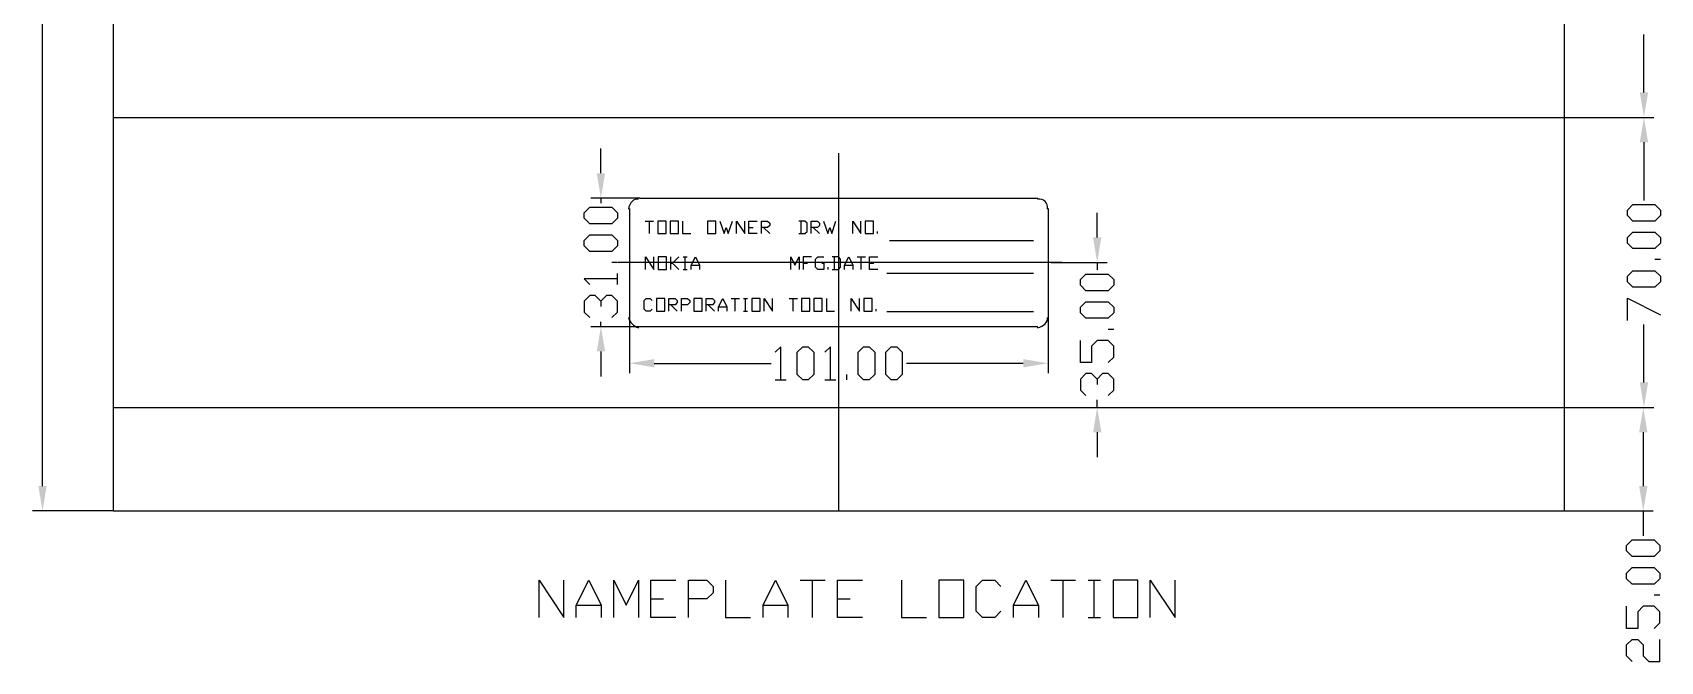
# Model space of a CAD drawing. Header units: inches. Extents: x 0 to 325, y 148 to 354.
# Drawn here: x 250.28 to 298.23, y 229.06 to 247.6 of the extents above; entities that cross this region are included whole.
import ezdxf

# ---------------------------------------------------------------- set-up
doc = ezdxf.new("R2010")
doc.units = ezdxf.units.IN
doc.header["$MEASUREMENT"] = 0

# ---------------------------------------------------------------- blocks, each defined once
blk = doc.blocks.new('AHH1270-500010_3')
at = {"transparency": 33554687}
for points in [[(297.871, 245.836), (297.749, 245.103), (297.627, 245.836)], [(297.871, 244.37), (297.749, 245.103), (297.627, 244.37)], [(267.143, 243.454), (267.021, 242.722), (266.899, 243.454)], [(281.763, 241.561), (281.641, 240.828), (281.519, 241.561)], [(267.143, 238.203), (267.021, 238.935), (266.899, 238.203)], [(268.594, 237.732), (267.861, 237.854), (268.594, 237.976)], [(279.464, 237.732), (280.197, 237.854), (279.464, 237.976)], [(297.871, 237.287), (297.749, 236.554), (297.627, 237.287)], [(281.763, 235.821), (281.641, 236.554), (281.519, 235.821)], [(297.851, 235.821), (297.729, 236.554), (297.607, 235.821)], [(250.693, 234.234), (250.571, 233.501), (250.449, 234.234)], [(297.851, 234.234), (297.729, 233.501), (297.607, 234.234)]]:
    blk.add_hatch(color=1, dxfattribs=at).paths.add_polyline_path(points)
at = {"color": 4, "transparency": 33554687}
for points in [[(252.653, 265.863), (252.653, 233.501)], [(295.401, 265.863), (295.401, 233.501)], [(252.653, 245.101), (295.401, 245.101)], [(268.165, 242.72), (279.889, 242.72)], [(267.86, 242.415), (267.86, 239.237)], [(280.194, 242.415), (280.194, 239.237)], [(268.327, 242.041), (268.573, 242.041)], [(268.45, 241.677), (268.45, 242.041)], [(268.696, 241.677), (268.942, 241.677), (268.942, 242.041), (268.696, 242.041), (268.696, 241.677)], [(269.06, 241.677), (269.306, 241.677), (269.306, 242.041), (269.06, 242.041), (269.06, 241.677)], [(269.429, 242.041), (269.429, 241.677), (269.67, 241.677)], [(270.162, 241.677), (270.403, 241.677), (270.403, 242.041), (270.162, 242.041), (270.162, 241.677)], [(270.526, 242.041), (270.649, 241.677), (270.708, 241.859), (270.772, 241.677), (270.895, 242.041)], [(271.018, 241.677), (271.018, 242.041), (271.26, 241.677), (271.26, 242.041)], [(271.628, 241.677), (271.382, 241.677), (271.382, 242.041), (271.628, 242.041)], [(271.382, 241.859), (271.506, 241.859)], [(271.747, 241.677), (271.747, 242.041), (271.933, 242.041), (271.993, 241.982), (271.993, 241.918), (271.933, 241.859), (271.747, 241.859)], [(271.811, 241.859), (271.993, 241.677)], [(272.849, 241.677), (273.031, 241.677), (273.095, 241.736), (273.095, 241.982), (273.031, 242.041), (272.849, 242.041)], [(272.908, 242.041), (272.908, 241.677)], [(273.213, 241.677), (273.213, 242.041), (273.4, 242.041), (273.459, 241.982), (273.459, 241.918), (273.4, 241.859), (273.213, 241.859)], [(273.277, 241.859), (273.459, 241.677)], [(273.582, 242.041), (273.705, 241.677), (273.764, 241.859), (273.823, 241.677), (273.946, 242.041)], [(274.438, 241.677), (274.438, 242.041), (274.679, 241.677), (274.679, 242.041)], [(274.802, 241.677), (275.048, 241.677), (275.048, 242.041), (274.802, 242.041), (274.802, 241.677)], [(275.171, 241.677), (275.171, 241.736)], [(275.525, 241.475), (279.761, 241.475)], [(268.337, 240.619), (268.337, 240.988), (268.583, 240.619), (268.583, 240.988)], [(268.706, 240.619), (268.952, 240.619), (268.952, 240.988), (268.706, 240.988), (268.706, 240.619)], [(269.07, 240.988), (269.07, 240.619)], [(269.07, 240.806), (269.134, 240.806), (269.316, 240.988)], [(269.134, 240.806), (269.316, 240.619)], [(269.439, 240.988), (269.562, 240.988)], [(269.498, 240.619), (269.498, 240.988)], [(269.68, 240.619), (269.68, 240.742), (269.803, 240.988), (269.926, 240.742), (269.926, 240.619)], [(272.612, 240.619), (272.612, 240.988), (272.735, 240.742), (272.858, 240.988), (272.858, 240.619)], [(273.222, 240.988), (272.981, 240.988), (272.981, 240.619)], [(272.981, 240.806), (273.104, 240.806)], [(273.527, 240.806), (273.591, 240.806), (273.591, 240.619), (273.409, 240.619), (273.345, 240.683), (273.345, 240.924), (273.409, 240.988), (273.591, 240.988)], [(273.833, 240.619), (274.019, 240.619), (274.079, 240.683), (274.079, 240.924), (274.019, 240.988), (273.833, 240.988)], [(273.896, 240.988), (273.896, 240.619)], [(274.201, 240.619), (274.201, 240.742), (274.325, 240.988), (274.447, 240.742), (274.447, 240.619)], [(274.566, 240.988), (274.812, 240.988)], [(274.689, 240.619), (274.689, 240.988)], [(275.181, 240.619), (274.935, 240.619), (274.935, 240.988), (275.181, 240.988)], [(274.935, 240.806), (275.058, 240.806)], [(269.439, 240.619), (269.562, 240.619)], [(269.68, 240.742), (269.926, 240.742)], [(273.714, 240.619), (273.714, 240.683)], [(274.201, 240.742), (274.447, 240.742)], [(275.446, 240.506), (279.761, 240.506)], [(268.534, 239.453), (268.475, 239.394), (268.352, 239.394), (268.293, 239.453), (268.293, 239.699), (268.352, 239.763), (268.475, 239.763), (268.534, 239.699)], [(268.657, 239.394), (268.903, 239.394), (268.903, 239.763), (268.657, 239.763), (268.657, 239.394)], [(269.026, 239.394), (269.026, 239.763), (269.208, 239.763), (269.267, 239.699), (269.267, 239.64), (269.208, 239.576), (269.026, 239.576)], [(269.085, 239.576), (269.267, 239.394)], [(269.39, 239.394), (269.39, 239.763), (269.572, 239.763), (269.636, 239.699), (269.636, 239.64), (269.572, 239.576), (269.39, 239.576)], [(269.754, 239.394), (270, 239.394), (270, 239.763), (269.754, 239.763), (269.754, 239.394)], [(270.123, 239.394), (270.123, 239.763), (270.305, 239.763), (270.369, 239.699), (270.369, 239.64), (270.305, 239.576), (270.123, 239.576)], [(270.182, 239.576), (270.369, 239.394)], [(270.487, 239.394), (270.487, 239.517), (270.61, 239.763), (270.733, 239.517), (270.733, 239.394)], [(270.487, 239.517), (270.733, 239.517)], [(270.856, 239.763), (271.102, 239.763)], [(270.979, 239.394), (270.979, 239.763)], [(271.22, 239.763), (271.343, 239.763)], [(271.22, 239.394), (271.343, 239.394)], [(271.284, 239.394), (271.284, 239.763)], [(271.466, 239.394), (271.712, 239.394), (271.712, 239.763), (271.466, 239.763), (271.466, 239.394)], [(271.83, 239.394), (271.83, 239.763), (272.076, 239.394), (272.076, 239.763)], [(272.563, 239.763), (272.809, 239.763)], [(272.686, 239.394), (272.686, 239.763)], [(272.932, 239.394), (273.178, 239.394), (273.178, 239.763), (272.932, 239.763), (272.932, 239.394)], [(273.296, 239.394), (273.542, 239.394), (273.542, 239.763), (273.296, 239.763), (273.296, 239.394)], [(273.665, 239.763), (273.665, 239.394), (273.906, 239.394)], [(274.398, 239.394), (274.398, 239.763), (274.639, 239.394), (274.639, 239.763)], [(274.762, 239.394), (275.008, 239.394), (275.008, 239.763), (274.762, 239.763), (274.762, 239.394)], [(275.131, 239.394), (275.131, 239.453)], [(275.446, 239.38), (279.761, 239.38)], [(279.889, 238.932), (268.165, 238.932)], [(252.653, 236.551), (295.401, 236.551)], [(252.653, 233.501), (295.401, 233.501)], [(265.198, 230.357), (265.198, 231.459), (265.931, 230.357), (265.931, 231.459)], [(266.295, 230.357), (266.295, 230.726), (266.664, 231.459), (267.029, 230.726), (267.029, 230.357)], [(267.398, 230.357), (267.398, 231.459), (267.762, 230.726), (268.131, 231.459), (268.131, 230.357)], [(269.228, 230.357), (268.495, 230.357), (268.495, 231.459), (269.228, 231.459)], [(269.597, 230.357), (269.597, 231.459), (270.143, 231.459), (270.33, 231.272), (270.33, 231.09), (270.143, 230.908), (269.597, 230.908)], [(270.694, 231.459), (270.694, 230.357), (271.427, 230.357)], [(271.796, 230.357), (271.796, 230.726), (272.16, 231.459), (272.529, 230.726), (272.529, 230.357)], [(272.893, 231.459), (273.626, 231.459)], [(273.257, 230.357), (273.257, 231.459)], [(274.723, 230.357), (273.99, 230.357), (273.99, 231.459), (274.723, 231.459)], [(275.879, 231.459), (275.879, 230.357), (276.612, 230.357)], [(276.976, 230.357), (277.709, 230.357), (277.709, 231.459), (276.976, 231.459), (276.976, 230.357)], [(278.806, 230.544), (278.624, 230.357), (278.26, 230.357), (278.073, 230.544), (278.073, 231.272), (278.26, 231.459), (278.624, 231.459), (278.806, 231.272)], [(279.175, 230.357), (279.175, 230.726), (279.539, 231.459), (279.908, 230.726), (279.908, 230.357)], [(280.272, 231.459), (281.005, 231.459)], [(280.641, 230.357), (280.641, 231.459)], [(281.374, 231.459), (281.739, 231.459)], [(281.556, 230.357), (281.556, 231.459)], [(282.108, 230.357), (282.841, 230.357), (282.841, 231.459), (282.108, 231.459), (282.108, 230.357)], [(283.205, 230.357), (283.205, 231.459), (283.938, 230.357), (283.938, 231.459)], [(266.295, 230.726), (267.029, 230.726)], [(268.495, 230.908), (268.864, 230.908)], [(271.796, 230.726), (272.529, 230.726)], [(273.99, 230.908), (274.359, 230.908)], [(279.175, 230.726), (279.908, 230.726)], [(281.374, 230.357), (281.739, 230.357)]]:
    blk.add_lwpolyline(points, dxfattribs=at)
at = {"color": 1, "transparency": 33554687}
for points in [[(250.567, 234.234), (250.567, 247.891)], [(297.747, 245.834), (297.747, 247.541)], [(295.401, 245.101), (298.038, 245.101)], [(295.401, 245.101), (298.038, 245.101)], [(267.019, 243.453), (267.019, 244.186)], [(297.747, 244.368), (297.747, 242.656)], [(274.024, 244.048), (274.024, 233.501)], [(268.165, 242.72), (266.723, 242.72)], [(267.019, 242.72), (267.019, 242.577)], [(267.506, 242.13), (267.343, 241.967), (266.694, 241.967), (266.532, 242.13), (266.532, 242.292), (266.694, 242.454), (267.343, 242.454), (267.506, 242.292), (267.506, 242.13)], [(281.64, 241.559), (281.64, 242.292)], [(298.234, 242.208), (298.072, 242.046), (297.423, 242.046), (297.26, 242.208), (297.26, 242.371), (297.423, 242.538), (298.072, 242.538), (298.234, 242.371), (298.234, 242.208)], [(298.234, 241.397), (298.072, 241.234), (297.423, 241.234), (297.26, 241.397), (297.26, 241.559), (297.423, 241.721), (298.072, 241.721), (298.234, 241.559), (298.234, 241.397)], [(267.506, 241.313), (267.343, 241.151), (266.694, 241.151), (266.532, 241.313), (266.532, 241.475), (266.694, 241.643), (267.343, 241.643), (267.506, 241.475), (267.506, 241.313)], [(267.506, 240.826), (267.343, 240.826)], [(280.607, 240.826), (267.53, 240.826)], [(280.282, 240.826), (281.93, 240.826)], [(281.64, 240.826), (281.64, 240.605)], [(298.234, 240.91), (298.072, 240.91)], [(267.506, 240.339), (266.532, 240.339), (266.694, 240.177)], [(267.506, 240.177), (267.506, 240.501)], [(282.127, 240.152), (281.965, 239.99), (281.311, 239.99), (281.148, 240.152), (281.148, 240.319), (281.311, 240.482), (281.965, 240.482), (282.127, 240.319), (282.127, 240.152)], [(298.234, 240.255), (298.072, 240.093), (297.423, 240.093), (297.26, 240.255), (297.26, 240.418), (297.423, 240.58), (298.072, 240.58), (298.234, 240.418), (298.234, 240.255)], [(267.019, 239.685), (266.856, 239.847), (266.694, 239.847), (266.532, 239.685), (266.532, 239.36), (266.694, 239.198)], [(267.343, 239.198), (267.506, 239.36), (267.506, 239.685), (267.343, 239.847), (267.181, 239.847), (267.019, 239.685), (267.019, 239.522)], [(282.127, 239.34), (281.965, 239.178), (281.311, 239.178), (281.148, 239.34), (281.148, 239.503), (281.311, 239.665), (281.965, 239.665), (282.127, 239.503), (282.127, 239.34)], [(297.26, 239.114), (297.26, 239.768), (298.234, 239.281)], [(268.165, 238.932), (266.723, 238.932)], [(267.019, 238.932), (267.019, 239.075)], [(267.86, 239.237), (267.86, 237.559)], [(280.194, 239.237), (280.194, 237.559)], [(282.127, 238.853), (281.965, 238.853)], [(297.747, 237.284), (297.747, 238.996)], [(281.965, 237.874), (282.127, 238.037), (282.127, 238.361), (281.965, 238.528), (281.64, 238.528), (281.478, 238.361), (281.478, 237.874), (281.148, 237.874), (281.148, 238.528)], [(267.019, 238.199), (267.019, 237.466)], [(272.317, 237.363), (272.317, 238.342), (272.155, 238.179)], [(272.967, 237.363), (272.804, 237.525), (272.804, 238.179), (272.967, 238.342), (273.129, 238.342), (273.296, 238.179), (273.296, 237.525), (273.129, 237.363), (272.967, 237.363)], [(273.783, 237.363), (273.783, 238.342), (273.621, 238.179)], [(274.757, 237.363), (274.595, 237.525), (274.595, 238.179), (274.757, 238.342), (274.925, 238.342), (275.087, 238.179), (275.087, 237.525), (274.925, 237.363), (274.757, 237.363)], [(275.574, 237.363), (275.412, 237.525), (275.412, 238.179), (275.574, 238.342), (275.736, 238.342), (275.899, 238.179), (275.899, 237.525), (275.736, 237.363), (275.574, 237.363)], [(268.593, 237.85), (272.032, 237.85)], [(274.27, 237.363), (274.27, 237.525)], [(279.461, 237.85), (276.022, 237.85)], [(281.64, 237.387), (281.478, 237.549), (281.311, 237.549), (281.148, 237.387), (281.148, 237.062), (281.311, 236.9)], [(281.965, 236.9), (282.127, 237.062), (282.127, 237.387), (281.965, 237.549), (281.802, 237.549), (281.64, 237.387), (281.64, 237.225)], [(272.155, 237.363), (272.48, 237.363)], [(273.621, 237.363), (273.946, 237.363)], [(281.517, 236.551), (281.93, 236.551)], [(281.64, 236.551), (281.64, 236.777)], [(295.401, 236.551), (298.018, 236.551)], [(295.401, 236.551), (298.038, 236.551)], [(281.64, 235.818), (281.64, 235.085)], [(297.728, 235.818), (297.728, 234.234)], [(252.653, 233.501), (250.277, 233.501)], [(295.401, 233.501), (298.018, 233.501)], [(297.728, 233.501), (297.728, 232.767)], [(298.215, 232.32), (298.052, 232.157), (297.403, 232.157), (297.236, 232.32), (297.236, 232.482), (297.403, 232.644), (298.052, 232.644), (298.215, 232.482), (298.215, 232.32)], [(298.215, 231.503), (298.052, 231.341), (297.403, 231.341), (297.236, 231.503), (297.236, 231.665), (297.403, 231.828), (298.052, 231.828), (298.215, 231.665), (298.215, 231.503)], [(298.052, 230.037), (298.215, 230.199), (298.215, 230.529), (298.052, 230.691), (297.728, 230.691), (297.565, 230.529), (297.565, 230.037), (297.236, 230.037), (297.236, 230.691)], [(298.215, 231.016), (298.052, 231.016)], [(297.403, 229.063), (297.236, 229.225), (297.236, 229.55), (297.403, 229.712), (297.565, 229.712), (297.728, 229.55), (297.728, 229.225), (297.89, 229.063), (298.215, 229.063), (298.215, 229.712)]]:
    blk.add_lwpolyline(points, dxfattribs=at)
at = {"color": 4, "transparency": 33554687}
for points in [[(268.126, 242.691), (267.998, 242.722), (267.862, 242.585), (267.83, 242.395)], [(280.179, 242.395), (280.197, 242.585), (280.06, 242.722), (279.884, 242.691)], [(267.83, 239.198), (267.862, 239.072), (267.998, 238.936), (268.126, 238.902)], [(279.884, 238.902), (280.06, 238.936), (280.197, 239.072), (280.179, 239.198)]]:
    blk.add_open_spline(points, degree=3, dxfattribs=at)

msp = doc.modelspace()

# ---------------------------------------------------------------- block references
msp.add_blockref('AHH1270-500010_3', (0, 0))

doc.saveas('drawing.dxf')
